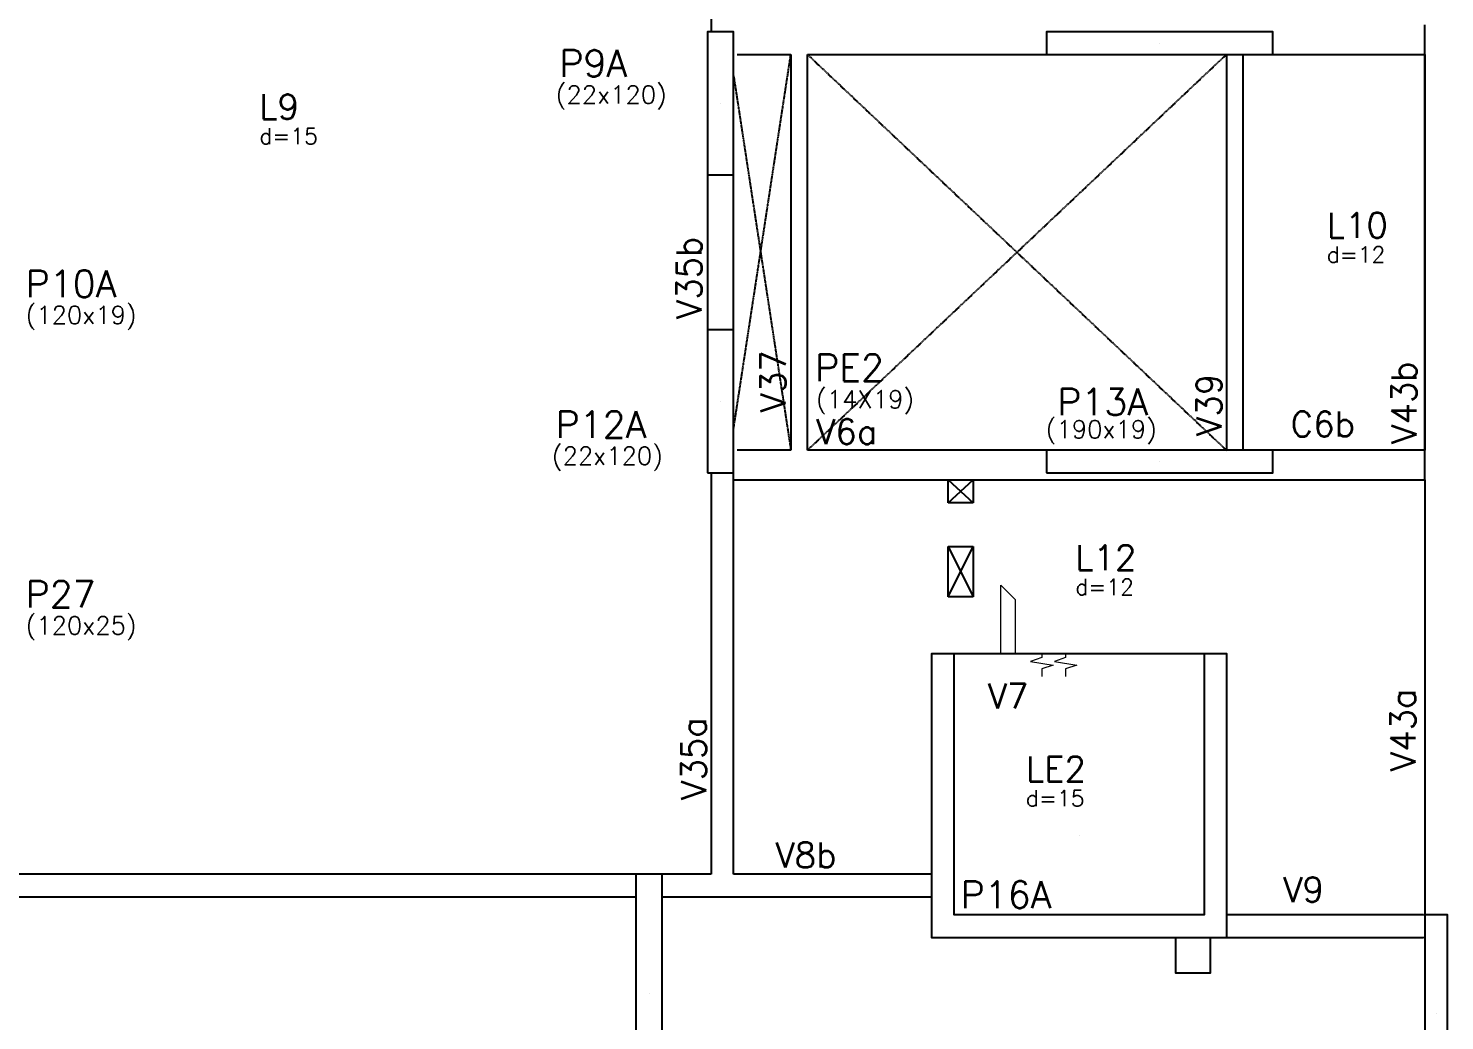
# Model space of a CAD drawing. Extents: x -40810 to 33675, y -2018 to 21213.
# Drawn here: x -10900 to -9711, y 11669 to 12502 of the extents above; entities that cross this region are included whole.
import ezdxf

# ---------------------------------------------------------------- set-up
doc = ezdxf.new("R2010")
doc.units = 0
doc.linetypes.add('TRAZO_HUECO', pattern=[0.75, 0.5, -0.25])
doc.layers.get('0').update_dxf_attribs({"color": 1, "lineweight": 9})
for name, color, linetype in [('1', 5, 'Continuous'), ('10', 7, 'Continuous'), ('12', 3, 'Continuous'), ('13', 7, 'Continuous'), ('241', 7, 'TRAZO_HUECO'), ('242', 3, 'Continuous'), ('27', 10, 'Continuous'), ('3', 2, 'Continuous'), ('42', 7, 'Continuous'), ('8', 5, 'Continuous'), ('9', 3, 'Continuous'), ('STEPHANIE', 6, 'Continuous')]:
    doc.layers.add(name, color=color, linetype=linetype)
doc.styles.get("Standard").update_dxf_attribs({"font": 'romans.shx', "width": 0.8})

msp = doc.modelspace()

# ---------------------------------------------------------------- linework, layer by layer
at = {"linetype": 'Continuous', "ltscale": 30}
msp.add_lwpolyline([(-10904.185, 11791.62), (-10390.185, 11791.62), (-10368.185, 11791.62), (-10327.185, 11791.62), (-10327.185, 12128.62), (-10330.185, 12128.62), (-10330.185, 12248.62), (-10330.185, 12378.62), (-10330.185, 12498.62), (-10327.185, 12498.62), (-10327.185, 12650.62), (-10327.185, 12888.62), (-10308.185, 12888.62), (-10142.185, 12888.62), (-9894.185, 12888.62), (-9894.185, 13024.611), (-9811.034, 12956.492), (-9728.185, 13024.12), (-9728.185, 12888.62), (-9709.185, 12888.62)], dxfattribs=at)
for points in [[(-9728.185, 12313.616), (-9728.185, 12479.62), (-9855.685, 12479.62), (-9880.685, 12479.62), (-9880.685, 12147.62), (-9855.685, 12147.62), (-9728.185, 12147.62)], [(-9728.185, 12122.62), (-9887.685, 12122.62), (-10107.186, 12122.62), (-10107.186, 12103.303), (-10128.182, 12103.303), (-10128.182, 12103.303), (-10128.182, 12122.62), (-10246.685, 12122.62), (-10308.185, 12122.62), (-10308.185, 11791.62), (-10142.185, 11791.62), (-10142.185, 11976.62), (-10123.185, 11976.62), (-10084.023, 11976.62), (-10084.023, 12034.211), (-10072.023, 12022.211), (-10072.023, 11976.62), (-9913.185, 11976.62), (-9894.185, 11976.62), (-9894.185, 11757.62), (-9728.185, 11757.62)], [(-9707.684, 11591.62), (-9709.185, 11591.62), (-9728.185, 11591.62), (-9728.185, 11738.62), (-9894.185, 11738.62), (-9908.185, 11738.62), (-9908.185, 11708.62), (-9937.185, 11708.62), (-9937.185, 11738.62), (-10142.185, 11738.62), (-10142.185, 11772.62), (-10368.185, 11772.62), (-10368.185, 11591.62), (-10369.684, 11222.625), (-10369.684, 11222.62), (-9707.684, 11222.62)]]:
    msp.add_lwpolyline(points, close=True, dxfattribs=at)
for points in [[(-10049.481, 11976.62), (-10049.481, 11973.453), (-10058.981, 11970.286), (-10039.981, 11967.12), (-10049.481, 11963.953), (-10049.481, 11957.62)], [(-10029.537, 11976.62), (-10029.537, 11973.453), (-10039.037, 11970.286), (-10020.037, 11967.12), (-10029.537, 11963.953), (-10029.537, 11957.62)]]:
    msp.add_lwpolyline(points)
for points in [[(-10388.685, 11591.62), (-10390.185, 11591.62), (-10390.185, 11772.62), (-10913.685, 11772.62), (-11104.147, 11772.62), (-11102.404, 11704.82, -0.41435802), (-11101.831, 11705.393), (-11101.14, 11705.393), (-11101.14, 11677.846), (-11101.265, 11605.393), (-11101.14, 11605.393), (-11101.14, 11577.846), (-11101.806, 11222.62), (-11003.685, 11222.62), (-10388.685, 11222.62)], [(-10388.685, 11591.62), (-10390.185, 11591.62), (-10390.185, 11772.62), (-10913.685, 11772.62), (-11104.147, 11772.62), (-11102.403, 11704.791, -0.42920447), (-11101.831, 11705.393), (-11101.14, 11705.393), (-11101.14, 11677.846), (-11101.265, 11605.393), (-11101.14, 11605.393), (-11101.14, 11577.846), (-11101.806, 11222.62), (-11003.685, 11222.62), (-10388.685, 11222.62)]]:
    msp.add_lwpolyline(points, format="xyb", close=True, dxfattribs=at)
at = {"layer": '1'}
for points in [[(-10327.185, 12650.62), (-10327.185, 12498.62)], [(-10305.185, 12479.62), (-10260.185, 12479.62)], [(-10260.185, 12479.62), (-10260.185, 12147.62)], [(-10246.185, 12479.62), (-10045.685, 12479.62)], [(-10246.185, 12147.62), (-10246.185, 12479.62)], [(-9894.685, 12479.62), (-9894.685, 12147.62)], [(-9880.685, 12147.62), (-9880.685, 12479.62)], [(-9855.685, 12479.62), (-9728.185, 12479.62)], [(-9728.185, 12479.62), (-9728.185, 12313.616)], [(-10330.185, 12378.62), (-10330.185, 12248.62)], [(-10308.185, 12248.62), (-10308.185, 12378.62)], [(-9728.185, 12313.616), (-9728.185, 12147.62)], [(-10260.185, 12147.62), (-10305.185, 12147.62)], [(-10045.685, 12147.62), (-10246.185, 12147.62)], [(-9728.185, 12147.62), (-9855.685, 12147.62)], [(-10327.185, 12128.62), (-10327.185, 11791.62)], [(-10308.185, 12122.62), (-10308.185, 12128.62)], [(-10308.185, 12122.62), (-10246.685, 12122.62)], [(-10308.185, 11791.62), (-10308.185, 12122.62)], [(-10246.685, 12122.62), (-9887.685, 12122.62)], [(-9887.685, 12122.62), (-9728.185, 12122.62)], [(-9728.185, 12122.62), (-9728.185, 11757.62)], [(-9913.185, 11976.62), (-10123.185, 11976.62)], [(-10390.185, 11791.62), (-10923.185, 11791.62)], [(-10327.185, 11791.62), (-10368.185, 11791.62)], [(-10142.185, 11791.62), (-10308.185, 11791.62)], [(-10913.685, 11772.62), (-10390.185, 11772.62)], [(-10368.185, 11772.62), (-10142.185, 11772.62)], [(-9729.185, 11757.62), (-9894.185, 11757.62)], [(-9894.185, 11738.62), (-9729.185, 11738.62)]]:
    msp.add_lwpolyline(points, dxfattribs=at)
at = {"layer": '241'}
for p, q in [((-10308.185, 12165.895), (-10260.185, 12479.62)), ((-10246.185, 12147.62), (-9894.685, 12479.62)), ((-10246.185, 12479.62), (-9894.685, 12147.62)), ((-10308.185, 12461.344), (-10260.185, 12147.62))]:
    msp.add_line(p, q, dxfattribs=at)
at = {"layer": '242'}
for p, q in [((-9950.685, 12489.12), (-9950.685, 12489.12)), ((-10319.185, 12438.62), (-10319.185, 12438.62)), ((-10319.185, 12188.62), (-10319.185, 12188.62)), ((-9950.685, 12138.12), (-9950.685, 12138.12)), ((-10030.17, 11888.642), (-10030.17, 11888.642)), ((-10024.158, 11888.249), (-10024.158, 11888.249)), ((-10018.185, 11824.099), (-10018.185, 11824.099)), ((-10379.185, 11691.62), (-10379.185, 11691.62)), ((-9718.685, 11674.62), (-9718.685, 11674.62))]:
    msp.add_line(p, q, dxfattribs=at)
at = {"layer": '27'}
for p, q in [((-10128.182, 12122.62), (-10107.186, 12122.62)), ((-10128.182, 12103.303), (-10107.186, 12122.62)), ((-10128.182, 12122.62), (-10107.186, 12103.303)), ((-10128.182, 12122.62), (-10107.186, 12122.62)), ((-10128.182, 12103.303), (-10128.182, 12122.62)), ((-10128.182, 12103.303), (-10107.186, 12122.62)), ((-10128.182, 12122.62), (-10107.186, 12103.303)), ((-10128.182, 12122.62), (-10107.186, 12122.62)), ((-10128.182, 12103.303), (-10128.182, 12122.62)), ((-10107.186, 12122.62), (-10107.186, 12103.303)), ((-10107.186, 12122.62), (-10107.186, 12103.303)), ((-10107.186, 12103.303), (-10128.182, 12103.303)), ((-10107.186, 12103.303), (-10128.182, 12103.303)), ((-10128.182, 12024.618), (-10107.186, 12066.614)), ((-10128.182, 12066.614), (-10107.186, 12024.618)), ((-10128.182, 12066.614), (-10107.186, 12066.614)), ((-10128.182, 12024.618), (-10128.182, 12066.614)), ((-10128.182, 12024.618), (-10107.186, 12066.614)), ((-10128.182, 12066.614), (-10107.186, 12024.618)), ((-10128.182, 12066.614), (-10107.186, 12066.614)), ((-10128.182, 12024.618), (-10128.182, 12066.614)), ((-10107.186, 12066.614), (-10107.186, 12024.618)), ((-10107.186, 12066.614), (-10107.186, 12024.618)), ((-10107.186, 12024.618), (-10128.182, 12024.618)), ((-10107.186, 12024.618), (-10128.182, 12024.618))]:
    msp.add_line(p, q, dxfattribs=at)
at = {"layer": '3'}
for points in [[(-10330.185, 12378.62), (-10308.185, 12378.62), (-10308.185, 12498.62), (-10330.185, 12498.62), (-10330.185, 12378.62)], [(-10045.685, 12479.62), (-9855.685, 12479.62), (-9855.685, 12498.62), (-10045.685, 12498.62), (-10045.685, 12479.62)], [(-10330.185, 12128.62), (-10308.185, 12128.62), (-10308.185, 12248.62), (-10330.185, 12248.62), (-10330.185, 12128.62)], [(-10045.685, 12128.62), (-9855.685, 12128.62), (-9855.685, 12147.62), (-10045.685, 12147.62), (-10045.685, 12128.62)], [(-9913.185, 11976.62), (-9913.185, 11757.62), (-10123.185, 11757.62), (-10123.185, 11976.62), (-10142.185, 11976.62), (-10142.185, 11738.62), (-9894.185, 11738.62), (-9894.185, 11976.62), (-9913.185, 11976.62)], [(-10390.185, 11591.62), (-10368.185, 11591.62), (-10368.185, 11791.62), (-10390.185, 11791.62), (-10390.185, 11591.62)], [(-9728.185, 11591.62), (-9709.185, 11591.62), (-9709.185, 11757.62), (-9728.185, 11757.62), (-9728.185, 11591.62)]]:
    msp.add_lwpolyline(points, dxfattribs=at)
at = {"layer": '42'}
for p, q in [((-10128.182, 12103.303), (-10128.182, 12122.62)), ((-10107.186, 12122.62), (-10107.186, 12103.303)), ((-10107.186, 12103.303), (-10128.182, 12103.303)), ((-10128.182, 12066.614), (-10107.186, 12066.614)), ((-10128.182, 12024.618), (-10128.182, 12066.614)), ((-10107.186, 12066.614), (-10107.186, 12024.618)), ((-10107.186, 12024.618), (-10128.182, 12024.618))]:
    msp.add_line(p, q, dxfattribs=at)
msp.add_lwpolyline([(-9937.185, 11738.62), (-9908.185, 11738.62), (-9908.185, 11708.62), (-9937.185, 11708.62), (-9937.185, 11738.62)], dxfattribs=at)
at = {"layer": 'STEPHANIE', "linetype": 'Continuous'}
msp.add_line((-9728.185, 12122.62), (-9728.185, 12504.62), dxfattribs=at)

# ---------------------------------------------------------------- texts
at = {"layer": '10'}
for s, p in [('L9', (-10706.31, 12425.269)), ('L10', (-9810.396, 12325.865)), ('L12', (-10021.455, 12046.909)), ('LE2', (-10062.943, 11869.594))]:
    msp.add_text(s, height=21, dxfattribs=at).set_placement(p)
at = {"layer": '12'}
for s, p in [('(22x120)', (-10457.502, 12438.46)), ('(120x19)', (-10902.435, 12253.495)), ('(190x19)', (-10046.233, 12157.617)), ('(22x120)', (-10460.727, 12135.322)), ('(120x25)', (-10902.435, 11992.995))]:
    msp.add_text(s, height=15, dxfattribs=at).set_placement(p)
at = {"layer": '13'}
for s, p in [('d=15', (-10706.31, 12404.374)), ('d=12', (-9810.396, 12304.97)), ('d=12', (-10021.455, 12026.014)), ('d=15', (-10062.943, 11848.699))]:
    msp.add_text(s, height=13.5, dxfattribs=at).set_placement(p)
at = {"layer": '8'}
for s, p in [('V35b', (-10335.151, 12257.633)), ('V37', (-10264.552, 12179.337)), ('V43b', (-9735.203, 12152.897)), ('V39', (-9898.724, 12159.532)), ('V43a', (-9735.936, 11878.235)), ('V35a', (-10331.238, 11854.163))]:
    msp.add_text(s, height=21, rotation=90, dxfattribs=at).set_placement(p)
for s, p in [('V6a', (-10239.03, 12152.618)), ('C6b', (-9840.715, 12159.022)), ('V7', (-10094.976, 11930.683)), ('V8b', (-10273.193, 11797.27)), ('V9', (-9846.978, 11768.325))]:
    msp.add_text(s, height=21, dxfattribs=at).set_placement(p)
at = {"layer": '9'}
for s, height, p in [('P9A', 22.5, (-10454.502, 12460.96)), ('P10A', 22.5, (-10902.435, 12275.995)), ('PE2', 22.5, (-10239.919, 12205.565)), ('(14X19)', 15, (-10238.989, 12182.759)), ('P13A', 22.5, (-10036.672, 12176.858)), ('P12A', 22.5, (-10457.727, 12157.822)), ('P27', 22.5, (-10902.435, 12015.495)), ('P16A', 22.5, (-10117.782, 11763.289))]:
    msp.add_text(s, height=height, dxfattribs=at).set_placement(p)

doc.saveas('drawing.dxf')
